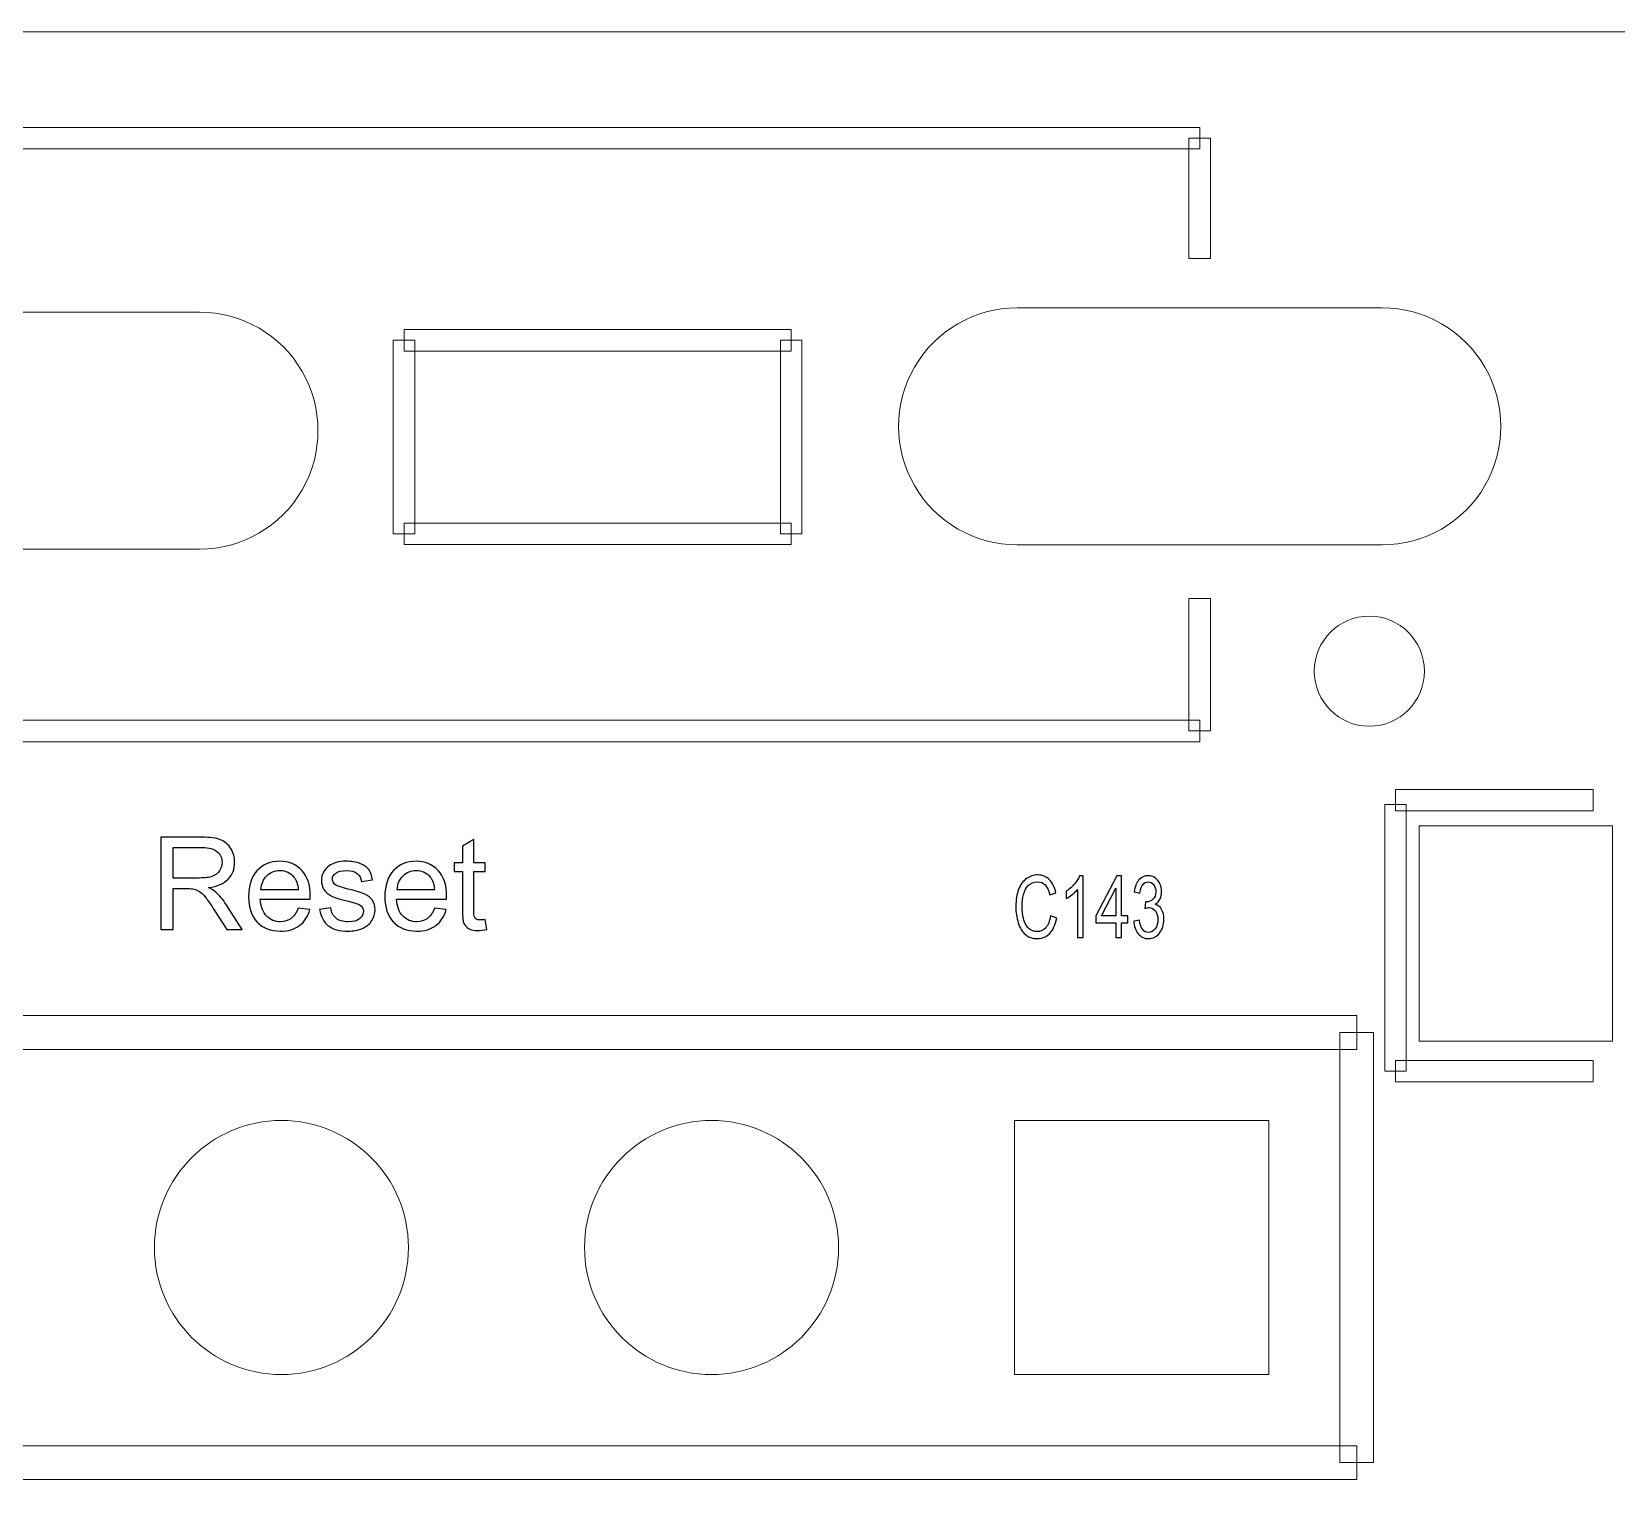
# Model space of a CAD drawing. Header units: millimetres. Extents: x -53.6 to 42.1, y -42.3 to 19.5.
# Drawn here: x -27.91 to -18.55, y -5.96 to 2.73 of the extents above; entities that cross this region are included whole.
import ezdxf

# ---------------------------------------------------------------- set-up
doc = ezdxf.new("R2010")
doc.units = ezdxf.units.MM
doc.header["$MEASUREMENT"] = 0
for name, color, linetype in [('BG_OUTLINE', 7, 'Continuous'), ('BG_SILKSCREEN_TOP', 7, 'Continuous'), ('PG_SILKSCREEN_TOP', 7, 'Continuous'), ('PIN_TOP', 7, 'Continuous'), ('RD_SILKSCREEN_TOP', 7, 'Continuous')]:
    doc.layers.add(name, color=color, linetype=linetype)

msp = doc.modelspace()

# ---------------------------------------------------------------- linework, layer by layer
at = {"layer": 'BG_OUTLINE', "color": 3, "lineweight": 9}
msp.add_open_spline([(-35.58, -42.2737), (-35.58, -42.2737), (-35.58, 2.7261), (-35.58, 2.7261), (-35.58, 2.7261), (-35.58, 2.7261), (19.4199, 2.7261), (19.4199, 2.7261), (19.4199, 2.7261), (19.4199, 2.7261), (19.4199, -42.2737), (19.4199, -42.2737), (19.4199, -42.2737), (19.4199, -42.2737), (-35.58, -42.2737), (-35.58, -42.2737)], degree=3, knots=[0, 0, 0, 0, 0.25, 0.25, 0.25, 0.25, 0.5, 0.5, 0.5, 0.5, 0.75, 0.75, 0.75, 0.75, 1, 1, 1, 1], dxfattribs=at)
at = {"layer": 'BG_SILKSCREEN_TOP', "color": 2}
for points, knots in [([(-27.1483, -2.576), (-27.1483, -2.576), (-27.1483, -2.0305), (-27.1483, -2.0305), (-27.1483, -2.0305), (-27.1483, -2.0305), (-26.9064, -2.0305), (-26.9064, -2.0305), (-26.9064, -2.0305), (-26.8578, -2.0305), (-26.8208, -2.0355), (-26.7956, -2.0453), (-26.7956, -2.0453), (-26.7703, -2.055), (-26.7501, -2.0723), (-26.7349, -2.0971), (-26.7349, -2.0971), (-26.7198, -2.122), (-26.7123, -2.1494), (-26.7123, -2.1794), (-26.7123, -2.1794), (-26.7123, -2.2181), (-26.7247, -2.2506), (-26.7499, -2.2772), (-26.7499, -2.2772), (-26.7749, -2.3037), (-26.8136, -2.3206), (-26.8659, -2.3278), (-26.8659, -2.3278), (-26.8468, -2.337), (-26.8323, -2.346), (-26.8224, -2.355), (-26.8224, -2.355), (-26.8013, -2.3743), (-26.7814, -2.3986), (-26.7624, -2.4275), (-26.7624, -2.4275), (-26.7624, -2.4275), (-26.6676, -2.576), (-26.6676, -2.576), (-26.6676, -2.576), (-26.6676, -2.576), (-26.7584, -2.576), (-26.7584, -2.576), (-26.7584, -2.576), (-26.7584, -2.576), (-26.8305, -2.4625), (-26.8305, -2.4625), (-26.8305, -2.4625), (-26.8516, -2.4298), (-26.869, -2.4047), (-26.8827, -2.3874), (-26.8827, -2.3874), (-26.8963, -2.37), (-26.9085, -2.3578), (-26.9193, -2.351), (-26.9193, -2.351), (-26.9301, -2.344), (-26.941, -2.3391), (-26.9522, -2.3364), (-26.9522, -2.3364), (-26.9604, -2.3347), (-26.9738, -2.3338), (-26.9924, -2.3338), (-26.9924, -2.3338), (-26.9924, -2.3338), (-27.0761, -2.3338), (-27.0761, -2.3338), (-27.0761, -2.3338), (-27.0761, -2.3338), (-27.0761, -2.576), (-27.0761, -2.576), (-27.0761, -2.576), (-27.0761, -2.576), (-27.1483, -2.576), (-27.1483, -2.576)], [0, 0, 0, 0, 0.052632, 0.052632, 0.052632, 0.052632, 0.105263, 0.105263, 0.105263, 0.105263, 0.157895, 0.157895, 0.157895, 0.157895, 0.210526, 0.210526, 0.210526, 0.210526, 0.263158, 0.263158, 0.263158, 0.263158, 0.315789, 0.315789, 0.315789, 0.315789, 0.368421, 0.368421, 0.368421, 0.368421, 0.421053, 0.421053, 0.421053, 0.421053, 0.473684, 0.473684, 0.473684, 0.473684, 0.526316, 0.526316, 0.526316, 0.526316, 0.578947, 0.578947, 0.578947, 0.578947, 0.631579, 0.631579, 0.631579, 0.631579, 0.684211, 0.684211, 0.684211, 0.684211, 0.736842, 0.736842, 0.736842, 0.736842, 0.789474, 0.789474, 0.789474, 0.789474, 0.842105, 0.842105, 0.842105, 0.842105, 0.894737, 0.894737, 0.894737, 0.894737, 0.947368, 0.947368, 0.947368, 0.947368, 1, 1, 1, 1]), ([(-25.2328, -2.5161), (-25.2328, -2.5161), (-25.2232, -2.5752), (-25.2232, -2.5752), (-25.2232, -2.5752), (-25.242, -2.5792), (-25.2589, -2.5812), (-25.2737, -2.5812), (-25.2737, -2.5812), (-25.2981, -2.5812), (-25.3169, -2.5774), (-25.3304, -2.5696), (-25.3304, -2.5696), (-25.3437, -2.562), (-25.3531, -2.5519), (-25.3586, -2.5393), (-25.3586, -2.5393), (-25.364, -2.5269), (-25.3668, -2.5004), (-25.3668, -2.4603), (-25.3668, -2.4603), (-25.3668, -2.4603), (-25.3668, -2.233), (-25.3668, -2.233), (-25.3668, -2.233), (-25.3668, -2.233), (-25.416, -2.233), (-25.416, -2.233), (-25.416, -2.233), (-25.416, -2.233), (-25.416, -2.1809), (-25.416, -2.1809), (-25.416, -2.1809), (-25.416, -2.1809), (-25.3668, -2.1809), (-25.3668, -2.1809), (-25.3668, -2.1809), (-25.3668, -2.1809), (-25.3668, -2.083), (-25.3668, -2.083), (-25.3668, -2.083), (-25.3668, -2.083), (-25.3001, -2.0429), (-25.3001, -2.0429), (-25.3001, -2.0429), (-25.3001, -2.0429), (-25.3001, -2.1809), (-25.3001, -2.1809), (-25.3001, -2.1809), (-25.3001, -2.1809), (-25.2328, -2.1809), (-25.2328, -2.1809), (-25.2328, -2.1809), (-25.2328, -2.1809), (-25.2328, -2.233), (-25.2328, -2.233), (-25.2328, -2.233), (-25.2328, -2.233), (-25.3001, -2.233), (-25.3001, -2.233), (-25.3001, -2.233), (-25.3001, -2.233), (-25.3001, -2.464), (-25.3001, -2.464), (-25.3001, -2.464), (-25.3001, -2.4832), (-25.299, -2.4954), (-25.2967, -2.5008), (-25.2967, -2.5008), (-25.2943, -2.5063), (-25.2905, -2.5106), (-25.2852, -2.5139), (-25.2852, -2.5139), (-25.2798, -2.5171), (-25.2722, -2.5187), (-25.2623, -2.5187), (-25.2623, -2.5187), (-25.2548, -2.5187), (-25.245, -2.5178), (-25.2328, -2.5161)], [0, 0, 0, 0, 0.05, 0.05, 0.05, 0.05, 0.1, 0.1, 0.1, 0.1, 0.15, 0.15, 0.15, 0.15, 0.2, 0.2, 0.2, 0.2, 0.25, 0.25, 0.25, 0.25, 0.3, 0.3, 0.3, 0.3, 0.35, 0.35, 0.35, 0.35, 0.4, 0.4, 0.4, 0.4, 0.45, 0.45, 0.45, 0.45, 0.5, 0.5, 0.5, 0.5, 0.55, 0.55, 0.55, 0.55, 0.6, 0.6, 0.6, 0.6, 0.65, 0.65, 0.65, 0.65, 0.7, 0.7, 0.7, 0.7, 0.75, 0.75, 0.75, 0.75, 0.8, 0.8, 0.8, 0.8, 0.85, 0.85, 0.85, 0.85, 0.9, 0.9, 0.9, 0.9, 0.95, 0.95, 0.95, 0.95, 1, 1, 1, 1]), ([(-27.0761, -2.2713), (-27.0761, -2.2713), (-26.9209, -2.2713), (-26.9209, -2.2713), (-26.9209, -2.2713), (-26.888, -2.2713), (-26.8621, -2.2679), (-26.8436, -2.261), (-26.8436, -2.261), (-26.8249, -2.2542), (-26.8108, -2.2433), (-26.8012, -2.2283), (-26.8012, -2.2283), (-26.7915, -2.2133), (-26.7867, -2.197), (-26.7867, -2.1794), (-26.7867, -2.1794), (-26.7867, -2.1536), (-26.796, -2.1324), (-26.8148, -2.1158), (-26.8148, -2.1158), (-26.8334, -2.0991), (-26.863, -2.0909), (-26.9035, -2.0909), (-26.9035, -2.0909), (-26.9035, -2.0909), (-27.0761, -2.0909), (-27.0761, -2.0909), (-27.0761, -2.0909), (-27.0761, -2.0909), (-27.0761, -2.2713), (-27.0761, -2.2713)], [0, 0, 0, 0, 0.125, 0.125, 0.125, 0.125, 0.25, 0.25, 0.25, 0.25, 0.375, 0.375, 0.375, 0.375, 0.5, 0.5, 0.5, 0.5, 0.625, 0.625, 0.625, 0.625, 0.75, 0.75, 0.75, 0.75, 0.875, 0.875, 0.875, 0.875, 1, 1, 1, 1]), ([(-26.3372, -2.4487), (-26.3372, -2.4487), (-26.268, -2.4573), (-26.268, -2.4573), (-26.268, -2.4573), (-26.2789, -2.4978), (-26.2991, -2.5291), (-26.3286, -2.5515), (-26.3286, -2.5515), (-26.3582, -2.5737), (-26.3959, -2.5849), (-26.4417, -2.5849), (-26.4417, -2.5849), (-26.4995, -2.5849), (-26.5454, -2.5671), (-26.5792, -2.5315), (-26.5792, -2.5315), (-26.6131, -2.496), (-26.63, -2.4461), (-26.63, -2.3818), (-26.63, -2.3818), (-26.63, -2.3153), (-26.6128, -2.2637), (-26.5787, -2.227), (-26.5787, -2.227), (-26.5444, -2.1903), (-26.5, -2.1719), (-26.4454, -2.1719), (-26.4454, -2.1719), (-26.3926, -2.1719), (-26.3494, -2.1899), (-26.316, -2.2259), (-26.316, -2.2259), (-26.2825, -2.2618), (-26.2657, -2.3125), (-26.2657, -2.3776), (-26.2657, -2.3776), (-26.2657, -2.3817), (-26.2659, -2.3877), (-26.2661, -2.3955), (-26.2661, -2.3955), (-26.2661, -2.3955), (-26.5607, -2.3955), (-26.5607, -2.3955), (-26.5607, -2.3955), (-26.5583, -2.439), (-26.546, -2.4722), (-26.5239, -2.4952), (-26.5239, -2.4952), (-26.5018, -2.5183), (-26.4744, -2.5299), (-26.4414, -2.5299), (-26.4414, -2.5299), (-26.4169, -2.5299), (-26.3959, -2.5234), (-26.3785, -2.5105), (-26.3785, -2.5105), (-26.3611, -2.4976), (-26.3474, -2.4771), (-26.3372, -2.4487)], [0, 0, 0, 0, 0.066667, 0.066667, 0.066667, 0.066667, 0.133333, 0.133333, 0.133333, 0.133333, 0.2, 0.2, 0.2, 0.2, 0.266667, 0.266667, 0.266667, 0.266667, 0.333333, 0.333333, 0.333333, 0.333333, 0.4, 0.4, 0.4, 0.4, 0.466667, 0.466667, 0.466667, 0.466667, 0.533333, 0.533333, 0.533333, 0.533333, 0.6, 0.6, 0.6, 0.6, 0.666667, 0.666667, 0.666667, 0.666667, 0.733333, 0.733333, 0.733333, 0.733333, 0.8, 0.8, 0.8, 0.8, 0.866667, 0.866667, 0.866667, 0.866667, 0.933333, 0.933333, 0.933333, 0.933333, 1, 1, 1, 1]), ([(-26.5571, -2.3404), (-26.5571, -2.3404), (-26.3365, -2.3404), (-26.3365, -2.3404), (-26.3365, -2.3404), (-26.3394, -2.3073), (-26.3479, -2.2822), (-26.3617, -2.2657), (-26.3617, -2.2657), (-26.3831, -2.24), (-26.4108, -2.227), (-26.4447, -2.227), (-26.4447, -2.227), (-26.4754, -2.227), (-26.5013, -2.2373), (-26.5223, -2.2579), (-26.5223, -2.2579), (-26.5432, -2.2784), (-26.5548, -2.306), (-26.5571, -2.3404)], [0, 0, 0, 0, 0.2, 0.2, 0.2, 0.2, 0.4, 0.4, 0.4, 0.4, 0.6, 0.6, 0.6, 0.6, 0.8, 0.8, 0.8, 0.8, 1, 1, 1, 1]), ([(-26.2106, -2.458), (-26.2106, -2.458), (-26.1444, -2.4476), (-26.1444, -2.4476), (-26.1444, -2.4476), (-26.1408, -2.4741), (-26.1303, -2.4945), (-26.1133, -2.5087), (-26.1133, -2.5087), (-26.0964, -2.5228), (-26.0727, -2.5299), (-26.0421, -2.5299), (-26.0421, -2.5299), (-26.0113, -2.5299), (-25.9885, -2.5235), (-25.9736, -2.5111), (-25.9736, -2.5111), (-25.9588, -2.4985), (-25.9513, -2.4838), (-25.9513, -2.467), (-25.9513, -2.467), (-25.9513, -2.4518), (-25.9579, -2.44), (-25.9711, -2.4312), (-25.9711, -2.4312), (-25.9802, -2.4253), (-26.0031, -2.4178), (-26.0395, -2.4086), (-26.0395, -2.4086), (-26.0886, -2.3962), (-26.1227, -2.3855), (-26.1416, -2.3764), (-26.1416, -2.3764), (-26.1606, -2.3673), (-26.175, -2.3548), (-26.1848, -2.3388), (-26.1848, -2.3388), (-26.1946, -2.3228), (-26.1996, -2.3051), (-26.1996, -2.2858), (-26.1996, -2.2858), (-26.1996, -2.2682), (-26.1955, -2.2519), (-26.1874, -2.2369), (-26.1874, -2.2369), (-26.1794, -2.2218), (-26.1683, -2.2094), (-26.1545, -2.1994), (-26.1545, -2.1994), (-26.1441, -2.1918), (-26.1298, -2.1852), (-26.1119, -2.1799), (-26.1119, -2.1799), (-26.0939, -2.1746), (-26.0746, -2.1719), (-26.054, -2.1719), (-26.054, -2.1719), (-26.023, -2.1719), (-25.9958, -2.1765), (-25.9724, -2.1853), (-25.9724, -2.1853), (-25.9489, -2.1942), (-25.9316, -2.2063), (-25.9204, -2.2215), (-25.9204, -2.2215), (-25.9092, -2.2369), (-25.9016, -2.2572), (-25.8974, -2.2828), (-25.8974, -2.2828), (-25.8974, -2.2828), (-25.9628, -2.2918), (-25.9628, -2.2918), (-25.9628, -2.2918), (-25.9659, -2.2715), (-25.9745, -2.2556), (-25.9887, -2.2441), (-25.9887, -2.2441), (-26.003, -2.2327), (-26.0232, -2.227), (-26.0492, -2.227), (-26.0492, -2.227), (-26.0799, -2.227), (-26.1019, -2.2321), (-26.115, -2.2422), (-26.115, -2.2422), (-26.1282, -2.2524), (-26.1348, -2.2643), (-26.1348, -2.2779), (-26.1348, -2.2779), (-26.1348, -2.2867), (-26.132, -2.2944), (-26.1265, -2.3014), (-26.1265, -2.3014), (-26.1211, -2.3087), (-26.1126, -2.3145), (-26.1009, -2.3193), (-26.1009, -2.3193), (-26.0941, -2.3217), (-26.0745, -2.3275), (-26.0417, -2.3364), (-26.0417, -2.3364), (-25.9943, -2.3491), (-25.9613, -2.3593), (-25.9426, -2.3675), (-25.9426, -2.3675), (-25.9238, -2.3755), (-25.9091, -2.3873), (-25.8984, -2.4026), (-25.8984, -2.4026), (-25.8878, -2.418), (-25.8824, -2.4371), (-25.8824, -2.4599), (-25.8824, -2.4599), (-25.8824, -2.4823), (-25.889, -2.5032), (-25.902, -2.523), (-25.902, -2.523), (-25.9151, -2.5427), (-25.9339, -2.558), (-25.9584, -2.5688), (-25.9584, -2.5688), (-25.9829, -2.5796), (-26.0107, -2.5849), (-26.0417, -2.5849), (-26.0417, -2.5849), (-26.0931, -2.5849), (-26.1322, -2.5742), (-26.1592, -2.5529), (-26.1592, -2.5529), (-26.1861, -2.5315), (-26.2032, -2.4999), (-26.2106, -2.458)], [0, 0, 0, 0, 0.030303, 0.030303, 0.030303, 0.030303, 0.060606, 0.060606, 0.060606, 0.060606, 0.090909, 0.090909, 0.090909, 0.090909, 0.121212, 0.121212, 0.121212, 0.121212, 0.151515, 0.151515, 0.151515, 0.151515, 0.181818, 0.181818, 0.181818, 0.181818, 0.212121, 0.212121, 0.212121, 0.212121, 0.242424, 0.242424, 0.242424, 0.242424, 0.272727, 0.272727, 0.272727, 0.272727, 0.30303, 0.30303, 0.30303, 0.30303, 0.333333, 0.333333, 0.333333, 0.333333, 0.363636, 0.363636, 0.363636, 0.363636, 0.393939, 0.393939, 0.393939, 0.393939, 0.424242, 0.424242, 0.424242, 0.424242, 0.454545, 0.454545, 0.454545, 0.454545, 0.484848, 0.484848, 0.484848, 0.484848, 0.515152, 0.515152, 0.515152, 0.515152, 0.545455, 0.545455, 0.545455, 0.545455, 0.575758, 0.575758, 0.575758, 0.575758, 0.606061, 0.606061, 0.606061, 0.606061, 0.636364, 0.636364, 0.636364, 0.636364, 0.666667, 0.666667, 0.666667, 0.666667, 0.69697, 0.69697, 0.69697, 0.69697, 0.727273, 0.727273, 0.727273, 0.727273, 0.757576, 0.757576, 0.757576, 0.757576, 0.787879, 0.787879, 0.787879, 0.787879, 0.818182, 0.818182, 0.818182, 0.818182, 0.848485, 0.848485, 0.848485, 0.848485, 0.878788, 0.878788, 0.878788, 0.878788, 0.909091, 0.909091, 0.909091, 0.909091, 0.939394, 0.939394, 0.939394, 0.939394, 0.969697, 0.969697, 0.969697, 0.969697, 1, 1, 1, 1]), ([(-25.5324, -2.4487), (-25.5324, -2.4487), (-25.4632, -2.4573), (-25.4632, -2.4573), (-25.4632, -2.4573), (-25.4741, -2.4978), (-25.4943, -2.5291), (-25.5238, -2.5515), (-25.5238, -2.5515), (-25.5534, -2.5737), (-25.5911, -2.5849), (-25.6369, -2.5849), (-25.6369, -2.5849), (-25.6947, -2.5849), (-25.7406, -2.5671), (-25.7744, -2.5315), (-25.7744, -2.5315), (-25.8083, -2.496), (-25.8252, -2.4461), (-25.8252, -2.3818), (-25.8252, -2.3818), (-25.8252, -2.3153), (-25.808, -2.2637), (-25.7739, -2.227), (-25.7739, -2.227), (-25.7396, -2.1903), (-25.6952, -2.1719), (-25.6406, -2.1719), (-25.6406, -2.1719), (-25.5878, -2.1719), (-25.5446, -2.1899), (-25.5112, -2.2259), (-25.5112, -2.2259), (-25.4777, -2.2618), (-25.4609, -2.3125), (-25.4609, -2.3776), (-25.4609, -2.3776), (-25.4609, -2.3817), (-25.4611, -2.3877), (-25.4613, -2.3955), (-25.4613, -2.3955), (-25.4613, -2.3955), (-25.7559, -2.3955), (-25.7559, -2.3955), (-25.7559, -2.3955), (-25.7535, -2.439), (-25.7412, -2.4722), (-25.7191, -2.4952), (-25.7191, -2.4952), (-25.697, -2.5183), (-25.6696, -2.5299), (-25.6366, -2.5299), (-25.6366, -2.5299), (-25.6121, -2.5299), (-25.5911, -2.5234), (-25.5737, -2.5105), (-25.5737, -2.5105), (-25.5563, -2.4976), (-25.5426, -2.4771), (-25.5324, -2.4487)], [0, 0, 0, 0, 0.066667, 0.066667, 0.066667, 0.066667, 0.133333, 0.133333, 0.133333, 0.133333, 0.2, 0.2, 0.2, 0.2, 0.266667, 0.266667, 0.266667, 0.266667, 0.333333, 0.333333, 0.333333, 0.333333, 0.4, 0.4, 0.4, 0.4, 0.466667, 0.466667, 0.466667, 0.466667, 0.533333, 0.533333, 0.533333, 0.533333, 0.6, 0.6, 0.6, 0.6, 0.666667, 0.666667, 0.666667, 0.666667, 0.733333, 0.733333, 0.733333, 0.733333, 0.8, 0.8, 0.8, 0.8, 0.866667, 0.866667, 0.866667, 0.866667, 0.933333, 0.933333, 0.933333, 0.933333, 1, 1, 1, 1]), ([(-25.7523, -2.3404), (-25.7523, -2.3404), (-25.5317, -2.3404), (-25.5317, -2.3404), (-25.5317, -2.3404), (-25.5346, -2.3073), (-25.5431, -2.2822), (-25.5569, -2.2657), (-25.5569, -2.2657), (-25.5783, -2.24), (-25.606, -2.227), (-25.6399, -2.227), (-25.6399, -2.227), (-25.6706, -2.227), (-25.6965, -2.2373), (-25.7175, -2.2579), (-25.7175, -2.2579), (-25.7384, -2.2784), (-25.75, -2.306), (-25.7523, -2.3404)], [0, 0, 0, 0, 0.2, 0.2, 0.2, 0.2, 0.4, 0.4, 0.4, 0.4, 0.6, 0.6, 0.6, 0.6, 0.8, 0.8, 0.8, 0.8, 1, 1, 1, 1])]:
    msp.add_open_spline(points, degree=3, knots=knots, dxfattribs=at)
at = {"layer": 'PG_SILKSCREEN_TOP', "color": 6, "lineweight": 9}
for points in [[(-21.0131, 2.161), (-21.0131, 2.161), (-21.0131, 2.034), (-21.0131, 2.034), (-21.0131, 2.034), (-21.0131, 2.034), (-28.0131, 2.034), (-28.0131, 2.034), (-28.0131, 2.034), (-28.0131, 2.034), (-28.0131, 2.161), (-28.0131, 2.161), (-28.0131, 2.161), (-28.0131, 2.161), (-21.0131, 2.161), (-21.0131, 2.161)], [(-20.9496, 1.3863), (-20.9496, 1.3863), (-21.0766, 1.3863), (-21.0766, 1.3863), (-21.0766, 1.3863), (-21.0766, 1.3863), (-21.0766, 2.0975), (-21.0766, 2.0975), (-21.0766, 2.0975), (-21.0766, 2.0975), (-20.9496, 2.0975), (-20.9496, 2.0975), (-20.9496, 2.0975), (-20.9496, 2.0975), (-20.9496, 1.3863), (-20.9496, 1.3863)], [(-25.7121, 0.8402), (-25.7121, 0.8402), (-25.7121, 0.9672), (-25.7121, 0.9672), (-25.7121, 0.9672), (-25.7121, 0.9672), (-23.4261, 0.9672), (-23.4261, 0.9672), (-23.4261, 0.9672), (-23.4261, 0.9672), (-23.4261, 0.8402), (-23.4261, 0.8402), (-23.4261, 0.8402), (-23.4261, 0.8402), (-25.7121, 0.8402), (-25.7121, 0.8402)], [(-25.6486, -0.2393), (-25.6486, -0.2393), (-25.7756, -0.2393), (-25.7756, -0.2393), (-25.7756, -0.2393), (-25.7756, -0.2393), (-25.7756, 0.9037), (-25.7756, 0.9037), (-25.7756, 0.9037), (-25.7756, 0.9037), (-25.6486, 0.9037), (-25.6486, 0.9037), (-25.6486, 0.9037), (-25.6486, 0.9037), (-25.6486, -0.2393), (-25.6486, -0.2393)], [(-23.4896, 0.9037), (-23.4896, 0.9037), (-23.3626, 0.9037), (-23.3626, 0.9037), (-23.3626, 0.9037), (-23.3626, 0.9037), (-23.3626, -0.2393), (-23.3626, -0.2393), (-23.3626, -0.2393), (-23.3626, -0.2393), (-23.4896, -0.2393), (-23.4896, -0.2393), (-23.4896, -0.2393), (-23.4896, -0.2393), (-23.4896, 0.9037), (-23.4896, 0.9037)], [(-23.4261, -0.1758), (-23.4261, -0.1758), (-23.4261, -0.3028), (-23.4261, -0.3028), (-23.4261, -0.3028), (-23.4261, -0.3028), (-25.7121, -0.3028), (-25.7121, -0.3028), (-25.7121, -0.3028), (-25.7121, -0.3028), (-25.7121, -0.1758), (-25.7121, -0.1758), (-25.7121, -0.1758), (-25.7121, -0.1758), (-23.4261, -0.1758), (-23.4261, -0.1758)], [(-21.0766, -0.6203), (-21.0766, -0.6203), (-20.9496, -0.6203), (-20.9496, -0.6203), (-20.9496, -0.6203), (-20.9496, -0.6203), (-20.9496, -1.4027), (-20.9496, -1.4027), (-20.9496, -1.4027), (-20.9496, -1.4027), (-21.0766, -1.4027), (-21.0766, -1.4027), (-21.0766, -1.4027), (-21.0766, -1.4027), (-21.0766, -0.6203), (-21.0766, -0.6203)], [(-21.0131, -1.3392), (-21.0131, -1.3392), (-21.0131, -1.4662), (-21.0131, -1.4662), (-21.0131, -1.4662), (-21.0131, -1.4662), (-28.0131, -1.4662), (-28.0131, -1.4662), (-28.0131, -1.4662), (-28.0131, -1.4662), (-28.0131, -1.3392), (-28.0131, -1.3392), (-28.0131, -1.3392), (-28.0131, -1.3392), (-21.0131, -1.3392), (-21.0131, -1.3392)], [(-19.8574, -1.8751), (-19.8574, -1.8751), (-19.8574, -1.7481), (-19.8574, -1.7481), (-19.8574, -1.7481), (-19.8574, -1.7481), (-18.689, -1.7481), (-18.689, -1.7481), (-18.689, -1.7481), (-18.689, -1.7481), (-18.689, -1.8751), (-18.689, -1.8751), (-18.689, -1.8751), (-18.689, -1.8751), (-19.8574, -1.8751), (-19.8574, -1.8751)], [(-19.7939, -3.4117), (-19.7939, -3.4117), (-19.9209, -3.4117), (-19.9209, -3.4117), (-19.9209, -3.4117), (-19.9209, -3.4117), (-19.9209, -1.837), (-19.9209, -1.837), (-19.9209, -1.837), (-19.9209, -1.837), (-19.7939, -1.837), (-19.7939, -1.837), (-19.7939, -1.837), (-19.7939, -1.837), (-19.7939, -3.4117), (-19.7939, -3.4117)], [(-35.326, -3.283), (-35.326, -3.283), (-35.326, -3.0831), (-35.326, -3.0831), (-35.326, -3.0831), (-35.326, -3.0831), (-20.086, -3.0831), (-20.086, -3.0831), (-20.086, -3.0831), (-20.086, -3.0831), (-20.086, -3.283), (-20.086, -3.283), (-20.086, -3.283), (-20.086, -3.283), (-35.326, -3.283), (-35.326, -3.283)], [(-20.1859, -3.1831), (-20.1859, -3.1831), (-19.986, -3.1831), (-19.986, -3.1831), (-19.986, -3.1831), (-19.986, -3.1831), (-19.986, -5.7231), (-19.986, -5.7231), (-19.986, -5.7231), (-19.986, -5.7231), (-20.1859, -5.7231), (-20.1859, -5.7231), (-20.1859, -5.7231), (-20.1859, -5.7231), (-20.1859, -3.1831), (-20.1859, -3.1831)], [(-18.689, -3.3482), (-18.689, -3.3482), (-18.689, -3.4752), (-18.689, -3.4752), (-18.689, -3.4752), (-18.689, -3.4752), (-19.8574, -3.4752), (-19.8574, -3.4752), (-19.8574, -3.4752), (-19.8574, -3.4752), (-19.8574, -3.3482), (-19.8574, -3.3482), (-19.8574, -3.3482), (-19.8574, -3.3482), (-18.689, -3.3482), (-18.689, -3.3482)], [(-20.086, -5.6231), (-20.086, -5.6231), (-20.086, -5.823), (-20.086, -5.823), (-20.086, -5.823), (-20.086, -5.823), (-35.326, -5.823), (-35.326, -5.823), (-35.326, -5.823), (-35.326, -5.823), (-35.326, -5.6231), (-35.326, -5.6231), (-35.326, -5.6231), (-35.326, -5.6231), (-20.086, -5.6231), (-20.086, -5.6231)]]:
    msp.add_open_spline(points, degree=3, knots=[0, 0, 0, 0, 0.25, 0.25, 0.25, 0.25, 0.5, 0.5, 0.5, 0.5, 0.75, 0.75, 0.75, 0.75, 1, 1, 1, 1], dxfattribs=at)
at = {"layer": 'PIN_TOP', "lineweight": 9}
for points, knots in [([(-29.0761, 1.0703), (-29.0761, 1.0703), (-26.9201, 1.0703), (-26.9201, 1.0703), (-26.9201, 1.0703), (-26.67, 1.0703), (-26.4389, 0.9369), (-26.3138, 0.7203), (-26.3138, 0.7203), (-26.1888, 0.5038), (-26.1888, 0.2369), (-26.3138, 0.0203), (-26.3138, 0.0203), (-26.4389, -0.1962), (-26.67, -0.3297), (-26.9201, -0.3297), (-26.9201, -0.3297), (-26.9201, -0.3297), (-29.0761, -0.3297), (-29.0761, -0.3297), (-29.0761, -0.3297), (-29.3261, -0.3297), (-29.5572, -0.1962), (-29.6823, 0.0203), (-29.6823, 0.0203), (-29.8073, 0.2369), (-29.8073, 0.5038), (-29.6823, 0.7203), (-29.6823, 0.7203), (-29.5572, 0.9369), (-29.3261, 1.0703), (-29.0761, 1.0703)], [0, 0, 0, 0, 0.125, 0.125, 0.125, 0.125, 0.25, 0.25, 0.25, 0.25, 0.375, 0.375, 0.375, 0.375, 0.5, 0.5, 0.5, 0.5, 0.625, 0.625, 0.625, 0.625, 0.75, 0.75, 0.75, 0.75, 0.875, 0.875, 0.875, 0.875, 1, 1, 1, 1]), ([(-22.0911, 1.0957), (-22.0911, 1.0957), (-19.9351, 1.0957), (-19.9351, 1.0957), (-19.9351, 1.0957), (-19.685, 1.0957), (-19.4539, 0.9623), (-19.3288, 0.7457), (-19.3288, 0.7457), (-19.2038, 0.5292), (-19.2038, 0.2623), (-19.3288, 0.0457), (-19.3288, 0.0457), (-19.4539, -0.1708), (-19.685, -0.3043), (-19.9351, -0.3043), (-19.9351, -0.3043), (-19.9351, -0.3043), (-22.0911, -0.3043), (-22.0911, -0.3043), (-22.0911, -0.3043), (-22.3411, -0.3043), (-22.5722, -0.1708), (-22.6973, 0.0457), (-22.6973, 0.0457), (-22.8223, 0.2623), (-22.8223, 0.5292), (-22.6973, 0.7457), (-22.6973, 0.7457), (-22.5722, 0.9623), (-22.3411, 1.0957), (-22.0911, 1.0957)], [0, 0, 0, 0, 0.125, 0.125, 0.125, 0.125, 0.25, 0.25, 0.25, 0.25, 0.375, 0.375, 0.375, 0.375, 0.5, 0.5, 0.5, 0.5, 0.625, 0.625, 0.625, 0.625, 0.75, 0.75, 0.75, 0.75, 0.875, 0.875, 0.875, 0.875, 1, 1, 1, 1]), ([(-19.6866, -1.0495), (-19.6866, -0.8701), (-19.8321, -0.7246), (-20.0115, -0.7246), (-20.0115, -0.7246), (-20.191, -0.7245), (-20.3365, -0.8701), (-20.3365, -1.0495), (-20.3365, -1.0495), (-20.3366, -1.229), (-20.191, -1.3745), (-20.0116, -1.3745), (-20.0116, -1.3745), (-19.8321, -1.3746), (-19.6866, -1.229), (-19.6866, -1.0496)], [0, 0, 0, 0, 0.25, 0.25, 0.25, 0.25, 0.5, 0.5, 0.5, 0.5, 0.75, 0.75, 0.75, 0.75, 1, 1, 1, 1]), ([(-18.5747, -1.964), (-18.5747, -1.964), (-18.5747, -3.2339), (-18.5747, -3.2339), (-18.5747, -3.2339), (-18.5747, -3.2339), (-19.7177, -3.2339), (-19.7177, -3.2339), (-19.7177, -3.2339), (-19.7177, -3.2339), (-19.7177, -1.964), (-19.7177, -1.964), (-19.7177, -1.964), (-19.7177, -1.964), (-18.5747, -1.964), (-18.5747, -1.964)], [0, 0, 0, 0, 0.25, 0.25, 0.25, 0.25, 0.5, 0.5, 0.5, 0.5, 0.75, 0.75, 0.75, 0.75, 1, 1, 1, 1]), ([(-25.6859, -4.4531), (-25.6859, -4.0388), (-26.0217, -3.703), (-26.4359, -3.703), (-26.4359, -3.703), (-26.8502, -3.703), (-27.186, -4.0388), (-27.186, -4.453), (-27.186, -4.453), (-27.186, -4.8673), (-26.8502, -5.2031), (-26.436, -5.2031), (-26.436, -5.2031), (-26.0217, -5.2031), (-25.6859, -4.8673), (-25.6859, -4.4531)], [0, 0, 0, 0, 0.25, 0.25, 0.25, 0.25, 0.5, 0.5, 0.5, 0.5, 0.75, 0.75, 0.75, 0.75, 1, 1, 1, 1]), ([(-23.1459, -4.4531), (-23.1459, -4.0388), (-23.4817, -3.703), (-23.8959, -3.703), (-23.8959, -3.703), (-24.3102, -3.703), (-24.646, -4.0388), (-24.646, -4.453), (-24.646, -4.453), (-24.646, -4.8673), (-24.3102, -5.2031), (-23.896, -5.2031), (-23.896, -5.2031), (-23.4817, -5.2031), (-23.1459, -4.8673), (-23.1459, -4.4531)], [0, 0, 0, 0, 0.25, 0.25, 0.25, 0.25, 0.5, 0.5, 0.5, 0.5, 0.75, 0.75, 0.75, 0.75, 1, 1, 1, 1]), ([(-20.6059, -3.703), (-20.6059, -3.703), (-20.6059, -5.2031), (-20.6059, -5.2031), (-20.6059, -5.2031), (-20.6059, -5.2031), (-22.106, -5.2031), (-22.106, -5.2031), (-22.106, -5.2031), (-22.106, -5.2031), (-22.106, -3.703), (-22.106, -3.703), (-22.106, -3.703), (-22.106, -3.703), (-20.6059, -3.703), (-20.6059, -3.703)], [0, 0, 0, 0, 0.25, 0.25, 0.25, 0.25, 0.5, 0.5, 0.5, 0.5, 0.75, 0.75, 0.75, 0.75, 1, 1, 1, 1])]:
    msp.add_open_spline(points, degree=3, knots=knots, dxfattribs=at)
at = {"layer": 'RD_SILKSCREEN_TOP', "color": 8}
for points, knots in [([(-21.894, -2.4953), (-21.894, -2.4953), (-21.8579, -2.5075), (-21.8579, -2.5075), (-21.8579, -2.5075), (-21.8655, -2.5469), (-21.8791, -2.5771), (-21.8987, -2.5979), (-21.8987, -2.5979), (-21.9184, -2.6187), (-21.9424, -2.629), (-21.9708, -2.629), (-21.9708, -2.629), (-22.0002, -2.629), (-22.0242, -2.621), (-22.0426, -2.6051), (-22.0426, -2.6051), (-22.061, -2.5891), (-22.075, -2.566), (-22.0846, -2.5358), (-22.0846, -2.5358), (-22.0942, -2.5055), (-22.099, -2.4729), (-22.099, -2.4382), (-22.099, -2.4382), (-22.099, -2.4004), (-22.0936, -2.3674), (-22.0828, -2.3392), (-22.0828, -2.3392), (-22.0719, -2.311), (-22.0565, -2.2896), (-22.0364, -2.2749), (-22.0364, -2.2749), (-22.0164, -2.2603), (-21.9944, -2.253), (-21.9703, -2.253), (-21.9703, -2.253), (-21.943, -2.253), (-21.9201, -2.2622), (-21.9015, -2.2807), (-21.9015, -2.2807), (-21.8829, -2.2993), (-21.8699, -2.3253), (-21.8626, -2.3589), (-21.8626, -2.3589), (-21.8626, -2.3589), (-21.8981, -2.3701), (-21.8981, -2.3701), (-21.8981, -2.3701), (-21.9045, -2.3436), (-21.9136, -2.3244), (-21.9256, -2.3122), (-21.9256, -2.3122), (-21.9376, -2.3001), (-21.9528, -2.2941), (-21.9711, -2.2941), (-21.9711, -2.2941), (-21.992, -2.2941), (-22.0095, -2.3008), (-22.0236, -2.3142), (-22.0236, -2.3142), (-22.0377, -2.3277), (-22.0476, -2.3456), (-22.0532, -2.3682), (-22.0532, -2.3682), (-22.059, -2.3907), (-22.0618, -2.414), (-22.0618, -2.438), (-22.0618, -2.438), (-22.0618, -2.469), (-22.0584, -2.4959), (-22.0517, -2.519), (-22.0517, -2.519), (-22.0449, -2.542), (-22.0344, -2.5593), (-22.0201, -2.5707), (-22.0201, -2.5707), (-22.0059, -2.5822), (-21.9904, -2.5878), (-21.9738, -2.5878), (-21.9738, -2.5878), (-21.9536, -2.5878), (-21.9365, -2.58), (-21.9225, -2.5645), (-21.9225, -2.5645), (-21.9084, -2.549), (-21.899, -2.5259), (-21.894, -2.4953)], [0, 0, 0, 0, 0.045455, 0.045455, 0.045455, 0.045455, 0.090909, 0.090909, 0.090909, 0.090909, 0.136364, 0.136364, 0.136364, 0.136364, 0.181818, 0.181818, 0.181818, 0.181818, 0.227273, 0.227273, 0.227273, 0.227273, 0.272727, 0.272727, 0.272727, 0.272727, 0.318182, 0.318182, 0.318182, 0.318182, 0.363636, 0.363636, 0.363636, 0.363636, 0.409091, 0.409091, 0.409091, 0.409091, 0.454545, 0.454545, 0.454545, 0.454545, 0.5, 0.5, 0.5, 0.5, 0.545455, 0.545455, 0.545455, 0.545455, 0.590909, 0.590909, 0.590909, 0.590909, 0.636364, 0.636364, 0.636364, 0.636364, 0.681818, 0.681818, 0.681818, 0.681818, 0.727273, 0.727273, 0.727273, 0.727273, 0.772727, 0.772727, 0.772727, 0.772727, 0.818182, 0.818182, 0.818182, 0.818182, 0.863636, 0.863636, 0.863636, 0.863636, 0.909091, 0.909091, 0.909091, 0.909091, 0.954545, 0.954545, 0.954545, 0.954545, 1, 1, 1, 1]), ([(-21.7009, -2.6228), (-21.7009, -2.6228), (-21.7344, -2.6228), (-21.7344, -2.6228), (-21.7344, -2.6228), (-21.7344, -2.6228), (-21.7344, -2.3383), (-21.7344, -2.3383), (-21.7344, -2.3383), (-21.7424, -2.3486), (-21.753, -2.3588), (-21.766, -2.3691), (-21.766, -2.3691), (-21.7792, -2.3793), (-21.7909, -2.387), (-21.8013, -2.3921), (-21.8013, -2.3921), (-21.8013, -2.3921), (-21.8013, -2.349), (-21.8013, -2.349), (-21.8013, -2.349), (-21.7826, -2.3372), (-21.7662, -2.323), (-21.7522, -2.3063), (-21.7522, -2.3063), (-21.7382, -2.2896), (-21.7283, -2.2734), (-21.7224, -2.2576), (-21.7224, -2.2576), (-21.7224, -2.2576), (-21.7009, -2.2576), (-21.7009, -2.2576), (-21.7009, -2.2576), (-21.7009, -2.2576), (-21.7009, -2.6228), (-21.7009, -2.6228)], [0, 0, 0, 0, 0.111111, 0.111111, 0.111111, 0.111111, 0.222222, 0.222222, 0.222222, 0.222222, 0.333333, 0.333333, 0.333333, 0.333333, 0.444444, 0.444444, 0.444444, 0.444444, 0.555556, 0.555556, 0.555556, 0.555556, 0.666667, 0.666667, 0.666667, 0.666667, 0.777778, 0.777778, 0.777778, 0.777778, 0.888889, 0.888889, 0.888889, 0.888889, 1, 1, 1, 1]), ([(-21.5078, -2.6228), (-21.5078, -2.6228), (-21.5078, -2.5358), (-21.5078, -2.5358), (-21.5078, -2.5358), (-21.5078, -2.5358), (-21.6262, -2.5358), (-21.6262, -2.5358), (-21.6262, -2.5358), (-21.6262, -2.5358), (-21.6262, -2.4948), (-21.6262, -2.4948), (-21.6262, -2.4948), (-21.6262, -2.4948), (-21.5017, -2.2592), (-21.5017, -2.2592), (-21.5017, -2.2592), (-21.5017, -2.2592), (-21.4743, -2.2592), (-21.4743, -2.2592), (-21.4743, -2.2592), (-21.4743, -2.2592), (-21.4743, -2.4948), (-21.4743, -2.4948), (-21.4743, -2.4948), (-21.4743, -2.4948), (-21.4375, -2.4948), (-21.4375, -2.4948), (-21.4375, -2.4948), (-21.4375, -2.4948), (-21.4375, -2.5358), (-21.4375, -2.5358), (-21.4375, -2.5358), (-21.4375, -2.5358), (-21.4743, -2.5358), (-21.4743, -2.5358), (-21.4743, -2.5358), (-21.4743, -2.5358), (-21.4743, -2.6228), (-21.4743, -2.6228), (-21.4743, -2.6228), (-21.4743, -2.6228), (-21.5078, -2.6228), (-21.5078, -2.6228)], [0, 0, 0, 0, 0.090909, 0.090909, 0.090909, 0.090909, 0.181818, 0.181818, 0.181818, 0.181818, 0.272727, 0.272727, 0.272727, 0.272727, 0.363636, 0.363636, 0.363636, 0.363636, 0.454545, 0.454545, 0.454545, 0.454545, 0.545455, 0.545455, 0.545455, 0.545455, 0.636364, 0.636364, 0.636364, 0.636364, 0.727273, 0.727273, 0.727273, 0.727273, 0.818182, 0.818182, 0.818182, 0.818182, 0.909091, 0.909091, 0.909091, 0.909091, 1, 1, 1, 1]), ([(-21.5078, -2.4948), (-21.5078, -2.4948), (-21.5078, -2.3309), (-21.5078, -2.3309), (-21.5078, -2.3309), (-21.5078, -2.3309), (-21.5932, -2.4948), (-21.5932, -2.4948), (-21.5932, -2.4948), (-21.5932, -2.4948), (-21.5078, -2.4948), (-21.5078, -2.4948)], [0, 0, 0, 0, 0.333333, 0.333333, 0.333333, 0.333333, 0.666667, 0.666667, 0.666667, 0.666667, 1, 1, 1, 1]), ([(-21.4031, -2.5268), (-21.4031, -2.5268), (-21.3696, -2.5209), (-21.3696, -2.5209), (-21.3696, -2.5209), (-21.3658, -2.5462), (-21.3592, -2.5644), (-21.35, -2.5756), (-21.35, -2.5756), (-21.3407, -2.5867), (-21.3295, -2.5923), (-21.3162, -2.5923), (-21.3162, -2.5923), (-21.3004, -2.5923), (-21.2872, -2.585), (-21.2763, -2.5705), (-21.2763, -2.5705), (-21.2655, -2.5559), (-21.26, -2.5379), (-21.26, -2.5164), (-21.26, -2.5164), (-21.26, -2.4959), (-21.265, -2.479), (-21.2751, -2.4657), (-21.2751, -2.4657), (-21.2852, -2.4524), (-21.298, -2.4457), (-21.3134, -2.4457), (-21.3134, -2.4457), (-21.3198, -2.4457), (-21.3277, -2.4474), (-21.337, -2.4507), (-21.337, -2.4507), (-21.337, -2.4507), (-21.3333, -2.4115), (-21.3333, -2.4115), (-21.3333, -2.4115), (-21.3311, -2.4118), (-21.3293, -2.412), (-21.3279, -2.412), (-21.3279, -2.412), (-21.3137, -2.412), (-21.3009, -2.407), (-21.2894, -2.3971), (-21.2894, -2.3971), (-21.278, -2.3872), (-21.2723, -2.3718), (-21.2723, -2.3512), (-21.2723, -2.3512), (-21.2723, -2.3348), (-21.2764, -2.3212), (-21.2848, -2.3105), (-21.2848, -2.3105), (-21.2931, -2.2998), (-21.3038, -2.2944), (-21.317, -2.2944), (-21.317, -2.2944), (-21.33, -2.2944), (-21.3409, -2.2999), (-21.3495, -2.3107), (-21.3495, -2.3107), (-21.3582, -2.3216), (-21.3638, -2.3381), (-21.3663, -2.3599), (-21.3663, -2.3599), (-21.3663, -2.3599), (-21.3998, -2.352), (-21.3998, -2.352), (-21.3998, -2.352), (-21.3957, -2.322), (-21.3863, -2.2988), (-21.3718, -2.2824), (-21.3718, -2.2824), (-21.3573, -2.2659), (-21.3393, -2.2576), (-21.3177, -2.2576), (-21.3177, -2.2576), (-21.3028, -2.2576), (-21.2891, -2.262), (-21.2766, -2.2704), (-21.2766, -2.2704), (-21.2641, -2.279), (-21.2545, -2.2906), (-21.2479, -2.3053), (-21.2479, -2.3053), (-21.2412, -2.32), (-21.2379, -2.3356), (-21.2379, -2.3522), (-21.2379, -2.3522), (-21.2379, -2.3679), (-21.241, -2.3822), (-21.2474, -2.3951), (-21.2474, -2.3951), (-21.2537, -2.408), (-21.2631, -2.4182), (-21.2755, -2.4259), (-21.2755, -2.4259), (-21.2594, -2.4308), (-21.2468, -2.4411), (-21.2379, -2.4568), (-21.2379, -2.4568), (-21.229, -2.4723), (-21.2246, -2.4919), (-21.2246, -2.5154), (-21.2246, -2.5154), (-21.2246, -2.5471), (-21.2332, -2.574), (-21.2506, -2.5961), (-21.2506, -2.5961), (-21.2679, -2.6182), (-21.2899, -2.6292), (-21.3164, -2.6292), (-21.3164, -2.6292), (-21.3404, -2.6292), (-21.3602, -2.6198), (-21.376, -2.6007), (-21.376, -2.6007), (-21.3919, -2.5817), (-21.4009, -2.5571), (-21.4031, -2.5268)], [0, 0, 0, 0, 0.033333, 0.033333, 0.033333, 0.033333, 0.066667, 0.066667, 0.066667, 0.066667, 0.1, 0.1, 0.1, 0.1, 0.133333, 0.133333, 0.133333, 0.133333, 0.166667, 0.166667, 0.166667, 0.166667, 0.2, 0.2, 0.2, 0.2, 0.233333, 0.233333, 0.233333, 0.233333, 0.266667, 0.266667, 0.266667, 0.266667, 0.3, 0.3, 0.3, 0.3, 0.333333, 0.333333, 0.333333, 0.333333, 0.366667, 0.366667, 0.366667, 0.366667, 0.4, 0.4, 0.4, 0.4, 0.433333, 0.433333, 0.433333, 0.433333, 0.466667, 0.466667, 0.466667, 0.466667, 0.5, 0.5, 0.5, 0.5, 0.533333, 0.533333, 0.533333, 0.533333, 0.566667, 0.566667, 0.566667, 0.566667, 0.6, 0.6, 0.6, 0.6, 0.633333, 0.633333, 0.633333, 0.633333, 0.666667, 0.666667, 0.666667, 0.666667, 0.7, 0.7, 0.7, 0.7, 0.733333, 0.733333, 0.733333, 0.733333, 0.766667, 0.766667, 0.766667, 0.766667, 0.8, 0.8, 0.8, 0.8, 0.833333, 0.833333, 0.833333, 0.833333, 0.866667, 0.866667, 0.866667, 0.866667, 0.9, 0.9, 0.9, 0.9, 0.933333, 0.933333, 0.933333, 0.933333, 0.966667, 0.966667, 0.966667, 0.966667, 1, 1, 1, 1])]:
    msp.add_open_spline(points, degree=3, knots=knots, dxfattribs=at)

doc.saveas('drawing.dxf')
